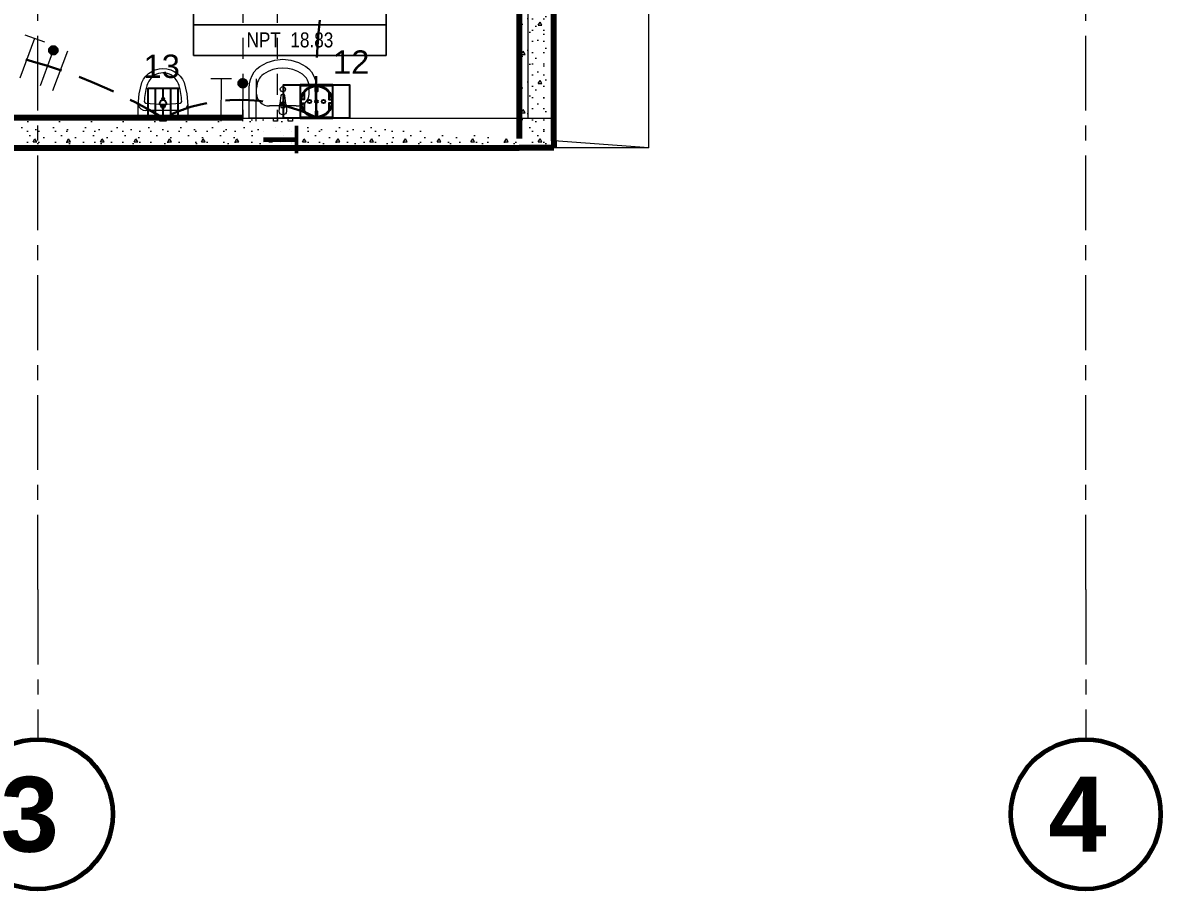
# Model space of a CAD drawing. Header units: inches. Extents: x -19 to 5698, y -728 to 92.
# Drawn here: x 393.22 to 400.88, y 1.05 to 6.84 of the extents above; entities that cross this region are included whole.
import ezdxf
from ezdxf.enums import TextEntityAlignment as Align

# ---------------------------------------------------------------- set-up
doc = ezdxf.new("R2010")
doc.units = ezdxf.units.IN
doc.header["$MEASUREMENT"] = 0
doc.set_wipeout_variables(frame=1)
for name, pattern in [('HIDDEN', [0.375, 0.25, -0.125]), ('Línea Oculta', [0.195611, 0.141111, -0.0545]), ('Punto & Raya', [0.65, 0.5, -0.075, 0, -0.075]), ('RAYITAS', [0.375, 0.25, -0.125]), ('Wipeout_Contour', [1, 0, -1])]:
    doc.linetypes.add(name, pattern=pattern)
doc.layers.get('0').update_dxf_attribs({"color": 61})
for name, color, linetype, lineweight in [('00 conduct tomacorr', 120, 'HIDDEN', 30), ('00 IE LUZ EMERGENCIA', 253, 'Continuous', 0), ('T-TECHO-E', 150, 'Continuous', 20), ('TOMACORRIENTE', 22, 'RAYITAS', 9)]:
    doc.layers.add(name, color=color, linetype=linetype, lineweight=lineweight)
for name, color, linetype in [('02 _ ARQ _ ALB _ Ejes Generales', 251, 'Continuous'), ('02 _ ARQ _ ZON _ Espacio.3D', 7, 'Continuous'), ('08 _ STR _ EXT _ 07 Losa Aligerada', 7, 'Continuous'), ('08 _ STR _ EXT _ 08 Placas Inclinadas', 7, 'Continuous'), ('Fluxometro E. Mingitorio', 117, 'Continuous'), ('Interior - Sanitarios', 7, 'Continuous'), ('TOMA. HYDROBOX SHUKO S', 7, 'Continuous')]:
    doc.layers.add(name, color=color, linetype=linetype)
doc.styles.add('Annotative', font='arial.ttf')
doc.styles.add('Arial', font='arial.ttf')
doc.styles.add('Estilo_Generado_1', font='swisseb.ttf')
doc.styles.add('Estilo_Generado_9', font='ARIALN.TTF')
pattern_1 = [(0, (370.00008, 2e-08), (0, 0.3897114), [0.024375, -0.200625]), (0, (370.11258, 0.19486), (0, 0.3897114), [0.024375, -0.200625]), (60, (370.00008, 2e-08), (-0.3375, 0.1948557), [0.024375, -0.200625]), (60, (370.22508, 2e-08), (-0.3375, 0.1948557), [0.024375, -0.200625]), (120, (370.02445, 2e-08), (0.3375, 0.1948557), [0.024375, -0.200625]), (120, (370.24945, 2e-08), (0.3375, 0.1948557), [0.024375, -0.200625]), (0, (370.000076, 0.0375), (0, 0.075), [0, -0.075, 0, -0.1125]), (45, (370.037576, 0.0375), (-0.053033, 0.053033), [0, -0.05625, 0, -0.09375])]

# ---------------------------------------------------------------- blocks, each defined once
blk = doc.blocks.new('TOMA. HYDROBOX SHUKO')
at = {"true_color": 0xafd9aa}
h = blk.add_hatch(dxfattribs=at)
h.set_pattern_fill('ANSI31', color=9, scale=0.67)
h.set_pattern_definition([(45, (0, 0), (-1.5041929, 1.5041929), [])])
edge = h.paths.add_edge_path()
edge.add_arc((53447.4624, 40916.352), 0.008, 0, 360)
edge = h.paths.add_edge_path()
edge.add_arc((53447.4942, 40916.3521), 0.00644, 0, 360)
edge = h.paths.add_edge_path()
edge.add_arc((53447.5258, 40916.352), 0.008, 0, 360)
at = {"color": 32, "true_color": 0xcd6928}
blk.add_lwpolyline([(53447.6441, 40916.427), (53447.6441, 40916.277), (53447.3441, 40916.277), (53447.3441, 40916.427)], close=True, dxfattribs=at)
for points in [[(53447.4199, 40916.277), (53447.5683, 40916.277), (53447.5683, 40916.427), (53447.4199, 40916.427), (53447.4199, 40916.277)], [(53447.4216, 40916.2794), (53447.4216, 40916.4245), (53447.5666, 40916.4245), (53447.5666, 40916.2794), (53447.4216, 40916.2794)], [(53447.4899, 40916.421), (53447.4899, 40916.3978), (53447.4983, 40916.3978), (53447.4983, 40916.421)], [(53447.4254, 40916.3603), (53447.4382, 40916.3603), (53447.4382, 40916.3928)], [(53447.5628, 40916.3603), (53447.55, 40916.3603), (53447.55, 40916.3928)], [(53447.4382, 40916.3111), (53447.4382, 40916.3436), (53447.4254, 40916.3436)], [(53447.4899, 40916.2829), (53447.4899, 40916.3061), (53447.4983, 40916.3061), (53447.4983, 40916.2829)], [(53447.55, 40916.3111), (53447.55, 40916.3436), (53447.5628, 40916.3436)]]:
    blk.add_lwpolyline(points, dxfattribs=at)
for centre, radius in [((53447.4941, 40916.352), 0.0725), ((53447.4941, 40916.352), 0.0692), ((53447.4624, 40916.352), 0.008), ((53447.4942, 40916.3521), 0.00644), ((53447.5258, 40916.352), 0.008)]:
    blk.add_circle(centre, radius, dxfattribs=at)
at = {"color": 30, "true_color": 0xf8991e, "style": 'Arial'}
blk.add_text('T', height=0.1588, rotation=90, dxfattribs=at).set_placement((53447.6558, 40916.525), align=Align.MIDDLE_CENTER)
blk = doc.blocks.new('Flux E Mingitorio')
at = {"layer": 'Fluxometro E. Mingitorio'}
for p, q in [((-0.0382, 0), (-0.0382, 0.15)), ((0, 0.15), (0, 0.0908)), ((0.0377, 0.15), (0.0377, 0)), ((0, 0.0592), (0, 0))]:
    blk.add_line(p, q, dxfattribs=at)
blk.add_lwpolyline([(-0.075, 0.15), (0.075, 0.15), (0.075, 0), (-0.075, 0)], close=True, dxfattribs=at)
at = {"layer": 'Fluxometro E. Mingitorio', "color": 242, "true_color": 0xcd2027}
blk.add_circle((0, 0.075), 0.0158, dxfattribs=at)
blk = doc.blocks.new('a')
at = {"layer": 'TOMACORRIENTE', "ltscale": 0.05}
h = blk.add_hatch(color=4, dxfattribs=at)
edge = h.paths.add_edge_path()
edge.add_arc((0, 0.0752), 0.0211, 0, 360)
at = {"layer": 'TOMACORRIENTE', "color": 4}
for p, q in [((-0.1455, 0.0963), (-0.0515, 0.0963)), ((-0.0985, 0.0963), (-0.0985, -0.0966)), ((0, 0.0963), (0, -0.0963)), ((0.0623, -0.0963), (0.0623, 0.0963))]:
    blk.add_line(p, q, dxfattribs=at)
blk.add_circle((0, 0.0752), 0.0211, dxfattribs=at)
blk = doc.blocks.new('CABLE 3FACE')
at = {"layer": 'T-TECHO-E', "rotation": 59.94170052614085}
blk.add_blockref('a', (0, 0), dxfattribs=at)

msp = doc.modelspace()

# ---------------------------------------------------------------- hatches: boundary and pattern name
at = {"layer": '08 _ STR _ EXT _ 08 Placas Inclinadas', "linetype": 'Continuous', "lineweight": 9}
h = msp.add_hatch(dxfattribs=at)
h.set_pattern_fill('HORMIGÓN_EN_MASA_0002', color=250, style=0, pattern_type=2)
h.set_pattern_definition(pattern_1)
h.paths.add_polyline_path([(396.5361, 6.0643), (394.6886, 6.2005), (392.5507, 6.2005), (391.9156, 6.1537), (391.9156, 6.0005), (396.5361, 6.0005)])
h = msp.add_hatch(dxfattribs=at)
h.set_pattern_fill('HORMIGÓN_EN_MASA_0002', color=250, style=0, pattern_type=2)
h.set_pattern_definition(pattern_1)
h.paths.add_polyline_path([(396.7671, 6.0473), (396.5361, 6.0643), (396.5361, 6.0005), (396.7671, 6.0005)])

# ---------------------------------------------------------------- linework, layer by layer
at = {"layer": '00 conduct tomacorr'}
for centre, radius, start, end in [((399.3565, 6.3829), 4.1806, 142.7002, 182.50698), ((392.3493, 3.2255), 3.4805, 58.73424, 86.64289), ((394.6709, 5.1637), 1.1577, 63.92785, 116.42382)]:
    msp.add_arc(centre, radius, start, end, dxfattribs=at)
at = {"layer": '02 _ ARQ _ ALB _ Ejes Generales', "color": 251, "linetype": 'Punto & Raya', "lineweight": 13, "true_color": 0x636466}
for p, q in [((393.3201, 3.05), (393.3201, 44.9)), ((400.3201, 3.05), (400.3201, 44.9)), ((393.3201, 3.05), (393.3201, 2.05)), ((400.3201, 3.05), (400.3201, 3.05)), ((400.3201, 3.05), (400.3201, 2.05))]:
    msp.add_line(p, q, dxfattribs=at)
at = {"layer": '02 _ ARQ _ ALB _ Ejes Generales', "color": 7, "linetype": 'Continuous', "lineweight": 60}
for centre in [(393.3201, 1.55), (400.3201, 1.55)]:
    msp.add_circle(centre, 0.5, dxfattribs=at)
at = {"layer": '02 _ ARQ _ ZON _ Espacio.3D', "color": 251, "linetype": 'Continuous', "lineweight": 13}
for p, q in [((394.3606, 7.235), (394.3606, 6.6174)), ((395.6469, 6.6174), (395.6469, 7.235)), ((394.3606, 6.8233), (394.3606, 7.0291)), ((395.6469, 7.0291), (395.6469, 6.8233)), ((395.6469, 6.8233), (394.3606, 6.8233)), ((394.3606, 6.8233), (395.6469, 6.8233)), ((394.3606, 6.6174), (394.3606, 6.8233)), ((395.6469, 6.8233), (395.6469, 6.6174)), ((394.3606, 6.6174), (395.6469, 6.6174)), ((395.6469, 6.6174), (394.3606, 6.6174))]:
    msp.add_line(p, q, dxfattribs=at)
at = {"layer": '02 _ ARQ _ ZON _ Espacio.3D', "color": 9, "linetype": 'Continuous', "lineweight": 5, "flags": 128}
msp.add_lwpolyline([(396.5947, 6.2), (396.5947, 7.55), (393.5701, 7.55), (393.5701, 7.2), (392.6701, 7.2), (392.67, 7.55), (392.5507, 7.55), (392.5507, 6.2)], close=True, dxfattribs=at)
at = {"layer": '08 _ STR _ EXT _ 07 Losa Aligerada', "color": 7, "linetype": 'Continuous', "lineweight": 18, "flags": 128}
msp.add_lwpolyline([(392.3198, 6.2), (397.1712, 6.2), (397.1712, 7.2), (407.0701, 7.2), (407.0701, 6.8828), (408.0698, 6.8828), (408.0698, 4.1), (413.5698, 4.1)], dxfattribs=at)
at = {"layer": '08 _ STR _ EXT _ 08 Placas Inclinadas', "color": 251, "linetype": 'Línea Oculta', "lineweight": 13}
msp.add_line((394.9195, 7.7005), (394.9195, 6.1835), dxfattribs=at)
at = {"layer": '08 _ STR _ EXT _ 08 Placas Inclinadas', "color": 7, "linetype": 'Continuous', "lineweight": 80}
msp.add_line((396.5361, 7.7005), (396.5361, 6.0643), dxfattribs=at)
at = {"layer": '08 _ STR _ EXT _ 08 Placas Inclinadas', "color": 251, "linetype": 'Línea Oculta', "lineweight": 13, "flags": 128}
msp.add_lwpolyline([(394.6886, 7.7005), (394.6886, 6.2005)], dxfattribs=at)
at = {"layer": '08 _ STR _ EXT _ 08 Placas Inclinadas', "color": 7, "linetype": 'Continuous', "lineweight": 80, "flags": 128}
for points in [[(394.6886, 6.2005), (392.5507, 6.2005)], [(391.9156, 6.0005), (396.5361, 6.0005)]]:
    msp.add_lwpolyline(points, dxfattribs=at)
at = {"layer": 'Interior - Sanitarios', "color": 205, "linetype": 'Continuous', "lineweight": 13}
for p, q in [((394.7807, 6.3599), (394.7807, 6.3999)), ((395.1325, 6.3599), (395.1325, 6.3999)), ((395.0457, 6.2805), (394.8676, 6.2805)), ((394.943, 6.2853), (394.943, 6.2704)), ((394.9702, 6.2704), (394.9702, 6.2853)), ((394.2707, 6.2501), (394.0408, 6.2501)), ((394.943, 6.2704), (394.9702, 6.2704))]:
    msp.add_line(p, q, dxfattribs=at)
at = {"layer": 'Interior - Sanitarios', "color": 205, "linetype": 'Continuous', "lineweight": 13, "flags": 128}
for points in [[(394.7319, 6.2), (394.7319, 6.3999), (394.734, 6.4293), (394.7405, 6.4578), (394.751, 6.4844), (394.7652, 6.5083), (394.7827, 6.5288), (394.8029, 6.5451), (394.8518, 6.5712), (394.9035, 6.5872), (394.9566, 6.5926), (395.0098, 6.5872), (395.0615, 6.5712), (395.1103, 6.5451), (395.1306, 6.5288), (395.1481, 6.5083), (395.1623, 6.4844), (395.1728, 6.4578), (395.1792, 6.4293), (395.1814, 6.3999), (395.1814, 6.2)], [(394.2968, 6.4378), (394.3147, 6.3612), (394.3207, 6.283), (394.3207, 6.2), (393.9907, 6.2), (393.9907, 6.283), (393.9967, 6.3612), (394.0146, 6.4378), (394.0257, 6.4599), (394.0407, 6.4799), (394.0592, 6.4972), (394.0806, 6.5112), (394.1044, 6.5215), (394.1296, 6.5279), (394.1557, 6.53), (394.1818, 6.5279), (394.2071, 6.5215), (394.2309, 6.5112), (394.2523, 6.4972), (394.2708, 6.4799), (394.2858, 6.4599)], [(394.1347, 6.2), (394.1767, 6.2), (394.1767, 6.18), (394.1347, 6.18)], [(394.8931, 6.2), (394.9201, 6.2), (394.9201, 6.18), (394.8931, 6.18)], [(394.9931, 6.2), (395.0201, 6.2), (395.0201, 6.18), (394.9931, 6.18)]]:
    msp.add_lwpolyline(points, close=True, dxfattribs=at)
for points in [[(394.9316, 6.2455), (394.9356, 6.2875, -0.12102), (394.9389, 6.297), (394.9455, 6.3499, -0.882566), (394.9677, 6.3499), (394.9744, 6.297, -0.12102), (394.9776, 6.2875), (394.9816, 6.2455, -1)], [(394.1692, 6.2784, -1), (394.1422, 6.2784, -1)]]:
    msp.add_lwpolyline(points, format="xyb", close=True, dxfattribs=at)
at = {"layer": 'Interior - Sanitarios', "color": 205, "linetype": 'Continuous', "lineweight": 13}
msp.add_circle((394.9566, 6.3924), 0.0175, dxfattribs=at)
for centre, radius, start, end in [((394.9566, 6.2856), 0.0211, 32.77103, 147.22897), ((394.9566, 6.2853), 0.0136, 0, 180)]:
    msp.add_arc(centre, radius, start, end, dxfattribs=at)
for centre, major_axis, ratio, start_param, end_param in [((394.9566, 6.2), (0, 0.3331), 0.821452, 5.78621, 6.78016), ((394.1853, 6.3812), (0.1423, 0), 0.93164, 2.234405, 2.860325), ((394.1557, 6.4025), (0.1065, 0), 0.93164, 0.993922, 2.14767), ((394.1261, 6.3812), (0.1423, 0), 0.93164, 0.281267, 0.907188), ((394.8676, 6.3999), (0, 0.1057), 0.821452, 0.496975, 1.570796), ((395.0457, 6.3999), (0, 0.1057), 0.821452, 4.712389, 5.78621), ((394.5957, 6.2835), (0.5658, 0), 0.93164, 2.883545, 3.089709), ((393.7158, 6.2835), (0.5658, 0), 0.93164, 0.051883, 0.258047), ((394.8677, 6.3599), (0.087, 0), 0.9125, 3.141593, 4.712389), ((395.0456, 6.3599), (0.087, 0), 0.9125, 4.712389, 6.283185), ((394.0408, 6.2979), (0.0513, 0), 0.93164, 3.363381, 4.712389), ((394.0439, 6.3119), (0.0133, 0), 0.93164, 3.22739, 4.529524), ((394.1557, 7.043), (0.806, 0), 0.93164, 4.570129, 4.854649), ((394.2676, 6.3119), (0.0133, 0), 0.93164, 4.895254, 6.197388), ((394.2707, 6.2979), (0.0513, 0), 0.93164, 4.712389, 6.061397)]:
    msp.add_ellipse(centre, major_axis=major_axis, ratio=ratio, start_param=start_param, end_param=end_param, dxfattribs=at)
msp.add_ellipse((394.1562, 6.3291), major_axis=(0.00926, 0), ratio=0.93164, dxfattribs=at)

# ---------------------------------------------------------------- block references
at = {"layer": '00 conduct tomacorr', "xscale": 1.47256122672843, "yscale": 1.47256122672843, "zscale": 1.47256122672843}
for p, rotation in [((393.3845, 6.5485), 279.502799664008), ((394.6881, 6.3213), 299.7894777823319)]:
    msp.add_blockref('CABLE 3FACE', p, dxfattribs=dict(at, rotation=rotation))
at = {"layer": 'Fluxometro E. Mingitorio', "xscale": 1.326124489380591, "yscale": 1.326124489380591, "zscale": 1.326124489380591}
msp.add_blockref('Flux E Mingitorio', (394.1557, 6.2), dxfattribs=at)
at = {"layer": 'TOMA. HYDROBOX SHUKO S', "xscale": 1.47256122672843, "yscale": 1.47256122672843, "zscale": 1.47256122672843, "rotation": 180}
msp.add_blockref('TOMA. HYDROBOX SHUKO', (79099.8889, 60258.1439), dxfattribs=at)

# ---------------------------------------------------------------- texts
at = {"layer": '00 IE LUZ EMERGENCIA', "style": 'Annotative'}
for tag, p in [('13', (394.026, 6.4675, 0)), ('12', (395.2915, 6.4956, 0))]:
    msp.add_attdef(tag, p, '', height=0.1562, dxfattribs=at)
at = {"layer": '02 _ ARQ _ ALB _ Ejes Generales', "color": 7, "lineweight": 30, "char_height": 0.5, "attachment_point": 1, "style": 'Estilo_Generado_1'}
for s, insert in [('\\A1;{\\pql;\\pt0;\\fSwis721 Ex BT|b1|i0|c0|p34;3}', (393.0709, 1.8)), ('\\A1;{\\pql;\\pt0;\\fSwis721 Ex BT|b1|i0|c0|p34;4}', (400.0709, 1.8))]:
    msp.add_mtext(s, dxfattribs=dict(at, insert=insert))
at = {"layer": '02 _ ARQ _ ZON _ Espacio.3D', "color": 251, "lineweight": 25, "insert": (395.0038, 6.7718), "char_height": 0.1, "attachment_point": 2, "style": 'Estilo_Generado_9'}
msp.add_mtext('\\A1;{\\pqc;\\pt0;\\fArial Narrow|b0|i0|c0|p34;NPT  18.83}', dxfattribs=at)

# ---------------------------------------------------------------- next in the draw order: wipeouts: each hides what was drawn before it
at = {"color": 254, "linetype": 'Wipeout_Contour', "lineweight": 0, "ltscale": 9730.160242}
msp.add_wipeout([(396.7671, 6.0473), (396.7671, 6.0005), (397.4021, 6.0005)], dxfattribs=at).dxf.layer = '08 _ STR _ EXT _ 08 Placas Inclinadas'

# ---------------------------------------------------------------- next in the draw order: wipeouts: each hides what was drawn before it
at = {"color": 254, "linetype": 'Wipeout_Contour', "lineweight": 0, "ltscale": 12973.312162}
msp.add_wipeout([(397.4021, 6.0005), (397.4021, 7.7005), (396.7671, 7.7005), (396.7671, 6.0473)], dxfattribs=at).dxf.layer = '08 _ STR _ EXT _ 08 Placas Inclinadas'

# ---------------------------------------------------------------- next in the draw order: hatches: boundary and pattern name
at = {"layer": '08 _ STR _ EXT _ 08 Placas Inclinadas', "linetype": 'Continuous', "lineweight": 9}
h = msp.add_hatch(dxfattribs=at)
h.set_pattern_fill('HORMIGÓN_EN_MASA_0002', color=250, style=0, pattern_type=2)
h.set_pattern_definition(pattern_1)
h.paths.add_polyline_path([(396.7671, 6.0473), (396.7671, 7.7005), (396.5361, 7.7005), (396.5361, 6.0643)])

# ---------------------------------------------------------------- next in the draw order: linework, layer by layer
at = {"layer": '08 _ STR _ EXT _ 08 Placas Inclinadas', "color": 7, "linetype": 'Continuous', "lineweight": 80}
for q in [(396.7671, 7.7005), (396.7671, 6.0005)]:
    msp.add_line((396.7671, 6.0473), q, dxfattribs=at)
at = {"layer": '08 _ STR _ EXT _ 08 Placas Inclinadas', "color": 7, "linetype": 'Continuous', "lineweight": 13, "flags": 128}
for points in [[(397.4021, 6.0005), (397.4021, 7.7005)], [(397.4021, 6.0005), (396.7671, 6.0473)], [(397.4021, 6.0005), (396.7671, 6.0005)]]:
    msp.add_lwpolyline(points, dxfattribs=at)
at = {"layer": '08 _ STR _ EXT _ 08 Placas Inclinadas', "color": 7, "linetype": 'Continuous', "lineweight": 80, "flags": 128}
msp.add_lwpolyline([(396.7671, 6.0005), (396.5361, 6.0005)], dxfattribs=at)

doc.saveas('drawing.dxf')
